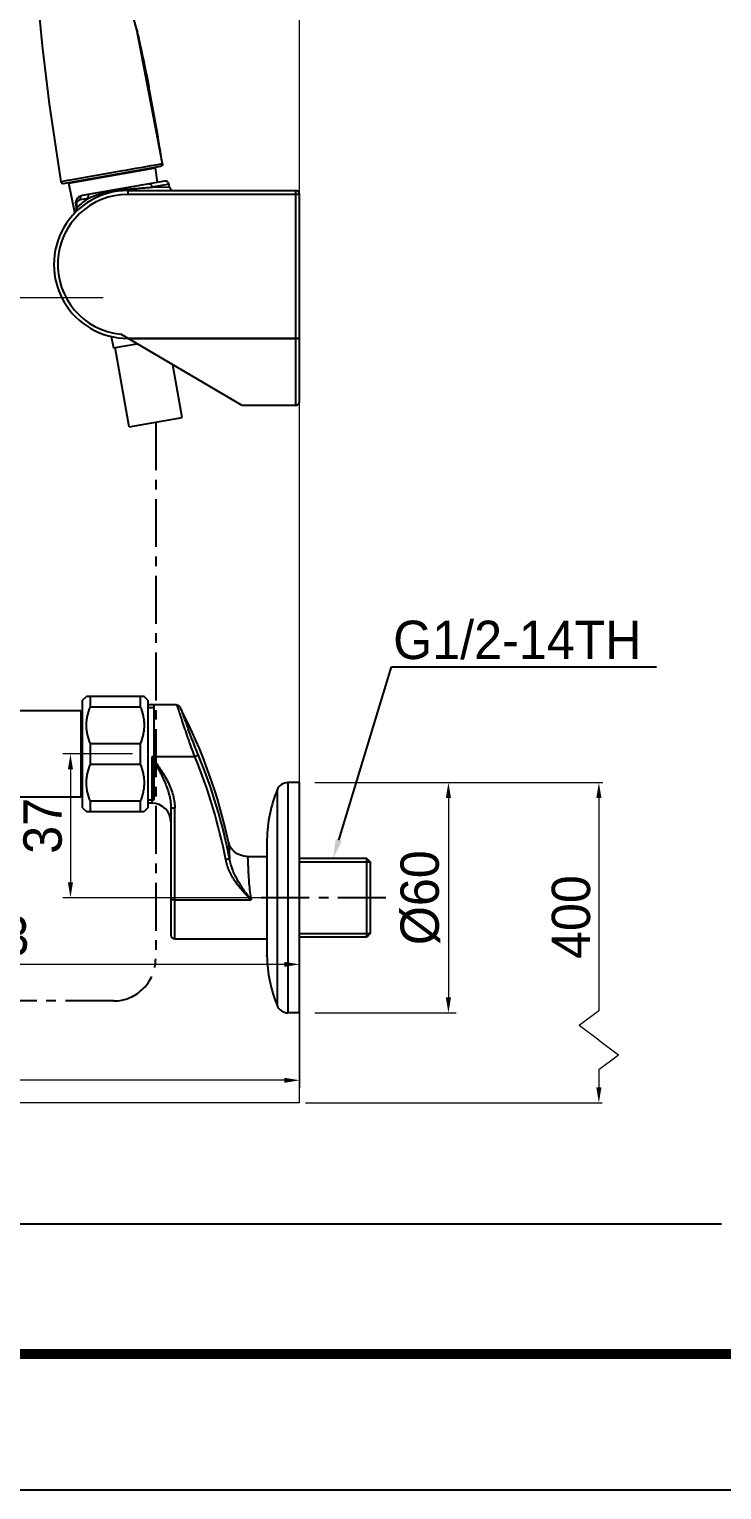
# Model space of a CAD drawing. Extents: x 912 to 2041, y 618 to 1444.
# Drawn here: x 1658.6 to 1839, y 617.7 to 998.3 of the extents above; entities that cross this region are included whole.
import ezdxf
from ezdxf import colors
from ezdxf.entities.mleader import LeaderData, LeaderLine
from ezdxf.math import Vec2, Vec3

# ---------------------------------------------------------------- set-up
doc = ezdxf.new("R2010")
doc.units = 0
doc.header["$LTSCALE"] = 10
doc.header["$MEASUREMENT"] = 0
doc.header["$PDMODE"] = 3
doc.header["$PDSIZE"] = -10
doc.linetypes.add('CENTER', pattern=[2, 1.25, -0.25, 0.25, -0.25])
doc.layers.get('0').update_dxf_attribs({"linetype": 'CONTINUOUS'})
doc.layers.get('DEFPOINTS').update_dxf_attribs({"linetype": 'CONTINUOUS'})
doc.layers.add('1_1', color=7, linetype='CONTINUOUS')
doc.layers.add('DEFAULT_1', color=7, linetype='CENTER')
doc.layers.add('치수선', color=7, linetype='CONTINUOUS', lineweight=20)
doc.styles.add('Daelim Dimension', font='H2GTRE.TTF')
doc.styles.get("Standard").update_dxf_attribs({"font": 'H2GTRE.TTF'})
doc.dimstyles.new('DEFAULT', dxfattribs={"dimscale": 2, "dimtxt": 2, "dimasz": 2, "dimexe": 0, "dimexo": 2, "dimgap": 1, "dimtad": 1, "dimdec": 1, "dimzin": 9, "dimdsep": 46, "dimtxsty": 'Daelim Dimension', "dimcen": 0.5, "dimclrd": 252, "dimclre": 252, "dimclrt": 3, "dimadec": 1, "dimazin": 0, "dimtfac": 1, "dimtdec": 1, "dimtix": 1, "dimtmove": 0, "dimatfit": 3, "dimfxl": 1, "dimtolj": 1, "dimtzin": 1, "dimlwd": 9, "dimlwe": 9, "dimarcsym": 0})

# ---------------------------------------------------------------- blocks, each defined once
blk = doc.blocks.new('*D1')
at = {"color": 5, "lineweight": 9, "ltscale": 0.5, "transparency": 16777216}
for p, q in [((1566.54, 785.44), (1566.54, 752.62)), ((1729.04, 772.59), (1729.04, 752.62)), ((1725.04, 754.62), (1570.54, 754.62))]:
    blk.add_line(p, q, dxfattribs=at)
at = {"color": 5, "ltscale": 0.5, "transparency": 16777216}
for points in [[(1570.54, 755.28), (1570.54, 753.95), (1566.54, 754.62)], [(1725.04, 755.28), (1725.04, 753.95), (1729.04, 754.62)]]:
    blk.add_solid(points, dxfattribs=at)
at = {"layer": 'DEFPOINTS', "color": 0, "ltscale": 0.5, "transparency": 16777216}
for p in [(1566.54, 789.44), (1729.04, 776.59), (1566.54, 754.62)]:
    blk.add_point(p, dxfattribs=at)
at = {"color": 7, "ltscale": 0.5, "transparency": 16777216, "insert": (1647.79, 767.08), "char_height": 10, "attachment_point": 2, "style": 'Daelim Dimension'}
blk.add_mtext('\\A1;163', dxfattribs=at)
blk = doc.blocks.new('*D2')
at = {"color": 5, "lineweight": 9, "ltscale": 0.5, "transparency": 16777216}
for p, q in [((1516.48, 789.96), (1516.48, 722.41)), ((1729.04, 763.07), (1729.04, 722.41)), ((1725.04, 724.41), (1520.48, 724.41))]:
    blk.add_line(p, q, dxfattribs=at)
at = {"color": 5, "ltscale": 0.5, "transparency": 16777216}
for points in [[(1520.48, 725.07), (1520.48, 723.74), (1516.48, 724.41)], [(1725.04, 725.07), (1725.04, 723.74), (1729.04, 724.41)]]:
    blk.add_solid(points, dxfattribs=at)
at = {"layer": 'DEFPOINTS', "color": 0, "ltscale": 0.5, "transparency": 16777216}
for p in [(1516.48, 793.96), (1729.04, 767.07), (1516.48, 724.41)]:
    blk.add_point(p, dxfattribs=at)
at = {"color": 7, "ltscale": 0.5, "transparency": 16777216, "insert": (1642.33, 736.82), "char_height": 10, "attachment_point": 2, "style": 'Daelim Dimension'}
blk.add_mtext('\\A1;213', dxfattribs=at)
blk = doc.blocks.new('*D9')
at = {"color": 5, "lineweight": 9, "ltscale": 0.5, "transparency": 16777216}
for p, q in [((1733.04, 801.99), (1769.81, 801.99)), ((1767.81, 797.99), (1767.81, 745.99)), ((1733.04, 741.99), (1769.81, 741.99))]:
    blk.add_line(p, q, dxfattribs=at)
at = {"color": 5, "ltscale": 0.5, "transparency": 16777216}
for points in [[(1767.14, 797.99), (1768.48, 797.99), (1767.81, 801.99)], [(1767.14, 745.99), (1768.48, 745.99), (1767.81, 741.99)]]:
    blk.add_solid(points, dxfattribs=at)
at = {"layer": 'DEFPOINTS', "color": 0, "ltscale": 0.5, "transparency": 16777216}
for p in [(1729.04, 801.99), (1729.04, 741.99), (1767.81, 741.99)]:
    blk.add_point(p, dxfattribs=at)
at = {"color": 7, "ltscale": 0.5, "transparency": 16777216, "insert": (1760.51, 771.99), "char_height": 10, "attachment_point": 5, "rotation": 90, "style": 'Daelim Dimension'}
blk.add_mtext('\\A1;%%C60', dxfattribs=at)
blk = doc.blocks.new('*D10')
at = {"color": 5, "lineweight": 9, "ltscale": 0.5, "transparency": 16777216}
for p, q in [((1685.54, 809.44), (1667.36, 809.44)), ((1669.36, 805.44), (1669.36, 775.99)), ((1725.04, 771.99), (1667.36, 771.99))]:
    blk.add_line(p, q, dxfattribs=at)
at = {"color": 5, "ltscale": 0.5, "transparency": 16777216}
for points in [[(1668.7, 805.44), (1670.03, 805.44), (1669.36, 809.44)], [(1668.7, 775.99), (1670.03, 775.99), (1669.36, 771.99)]]:
    blk.add_solid(points, dxfattribs=at)
at = {"layer": 'DEFPOINTS', "color": 0, "ltscale": 0.5, "transparency": 16777216}
for p in [(1689.54, 809.44), (1669.36, 771.99), (1729.04, 771.99)]:
    blk.add_point(p, dxfattribs=at)
at = {"color": 7, "ltscale": 0.5, "transparency": 16777216, "insert": (1662.16, 790.71), "char_height": 10, "attachment_point": 5, "rotation": 90, "style": 'Daelim Dimension'}
blk.add_mtext('\\A1;37', dxfattribs=at)

msp = doc.modelspace()

# ---------------------------------------------------------------- linework, layer by layer
at = {"color": 7, "linetype": 'Continuous'}
for p, q in [((1668.9, 958.21), (1691.54, 962.2)), ((1691.32, 962.36), (1691.54, 962.2)), ((1692.07, 958.43), (1691.54, 962.2)), ((1669.06, 958.43), (1668.9, 958.21)), ((1670.53, 950.58), (1668.9, 958.21)), ((1693.88, 958.75), (1672.4, 954.96)), ((1684.31, 956.28), (1728.04, 956.28)), ((1695.19, 957.11), (1695.04, 957.94)), ((1670.74, 952.63), (1670.87, 951.85)), ((1729.04, 901.28), (1729.04, 955.28)), ((1670.31, 950.27), (1670.31, 950.27)), ((1680, 918.26), (1680.53, 915.27)), ((1714.07, 900.28), (1682.44, 918.83)), ((1680.53, 915.27), (1686.67, 916.35)), ((1684.67, 894.67), (1681.02, 915.35)), ((1698.46, 897.1), (1696.03, 910.86)), ((1728.04, 900.28), (1714.07, 900.28)), ((1684.67, 894.67), (1698.46, 897.1)), ((1672.54, 823.44), (1673.54, 824.44)), ((1672.54, 795.44), (1672.54, 823.44)), ((1688.54, 824.44), (1673.54, 824.44)), ((1674.54, 821.76), (1674.54, 824.44)), ((1687.54, 824.44), (1687.54, 821.76)), ((1689.54, 823.44), (1688.54, 824.44)), ((1689.54, 823.44), (1689.54, 795.44)), ((1696.93, 822.24), (1689.54, 822.24)), ((1691.04, 822.24), (1691.04, 797.38)), ((1672.04, 820.69), (1655.91, 820.69)), ((1672.04, 820.69), (1672.04, 798.19)), ((1672.54, 819.94), (1672.04, 819.94)), ((1674.54, 821.76), (1687.54, 821.76)), ((1674.54, 806.76), (1674.54, 812.11)), ((1687.54, 812.11), (1674.54, 812.11)), ((1687.54, 812.11), (1687.54, 806.76)), ((1674.54, 806.76), (1687.54, 806.76)), ((1729.04, 801.99), (1725.99, 801.99)), ((1729.04, 741.99), (1729.04, 801.99)), ((1672.04, 798.19), (1654.02, 798.19)), ((1672.54, 798.94), (1672.04, 798.94)), ((1674.54, 794.44), (1674.54, 797.11)), ((1687.54, 797.11), (1674.54, 797.11)), ((1687.54, 797.11), (1687.54, 794.44)), ((1690.54, 796.64), (1689.54, 796.64)), ((1672.54, 795.44), (1673.54, 794.44)), ((1673.54, 794.44), (1688.54, 794.44)), ((1689.54, 795.44), (1688.54, 794.44)), ((1695.54, 795.48), (1695.54, 762.24)), ((1720.54, 787.13), (1720.54, 787.04)), ((1720.54, 787.04), (1720.54, 756.93)), ((1715.32, 782.74), (1720.54, 782.74)), ((1746.54, 782.24), (1729.04, 782.24)), ((1746.54, 761.74), (1746.54, 782.24)), ((1747.54, 781.24), (1746.54, 782.24)), ((1747.54, 762.67), (1747.54, 781.3)), ((1746.54, 761.74), (1729.04, 761.74)), ((1747.54, 762.74), (1746.54, 761.74)), ((1696.54, 761.24), (1720.54, 761.24)), ((1720.54, 756.84), (1720.54, 756.93)), ((1729.04, 741.99), (1725.99, 741.99))]:
    msp.add_line(p, q, dxfattribs=at)
at = {"color": 9, "linetype": 'Continuous'}
for p, q in [((1684.31, 956.28), (1684.31, 955.28)), ((1695.04, 957.94), (1690.64, 957.16)), ((1695.19, 957.11), (1690.64, 957.16)), ((1728.04, 900.28), (1728.04, 956.28)), ((1670.74, 952.63), (1671, 952.68)), ((1670.87, 951.85), (1671.14, 951.9)), ((1671.14, 951.9), (1671, 952.68)), ((1673.96, 954.22), (1671.93, 953.86)), ((1729.04, 955.28), (1684.31, 955.28)), ((1684.13, 917.84), (1729.04, 917.84)), ((1728.04, 917.63), (1684.49, 917.63)), ((1698.05, 821.39), (1698.05, 821.4)), ((1698.05, 821.39), (1698.05, 821.4)), ((1690.54, 808.73), (1690.54, 796.64)), ((1701.77, 808.73), (1690.54, 808.73)), ((1723.21, 800.12), (1723.21, 743.85)), ((1725.99, 801.99), (1725.99, 741.99)), ((1696.54, 761.24), (1696.54, 795.43)), ((1720.54, 787.13), (1720.54, 756.84)), ((1696.54, 771.4), (1716.39, 771.4))]:
    msp.add_line(p, q, dxfattribs=at)
at = {"color": 5, "lineweight": 9, "ltscale": 0.5}
for p, q in [((1677.85, 928.28), (1464.61, 928.28)), ((1752.04, 801.99), (1808, 801.98)), ((1807, 797.98), (1807, 742.55)), ((1807, 742.55), (1801.9, 738.71)), ((1807, 734.88), (1801.9, 738.71)), ((1807, 734.88), (1812.11, 731.04)), ((1807, 727.2), (1812.11, 731.04)), ((1807, 727.2), (1807, 722.53)), ((1730.62, 718.55), (1807.87, 718.55))]:
    msp.add_line(p, q, dxfattribs=at)
at = {"color": 2, "linetype": 'Continuous'}
for p, q in [((1691.04, 821.5), (1689.54, 821.5)), ((1691.04, 797.38), (1689.54, 797.38)), ((1729.04, 781.3), (1747.54, 781.3)), ((1729.04, 762.67), (1747.54, 762.67))]:
    msp.add_line(p, q, dxfattribs=at)
at = {"color": 5}
msp.add_line((930.31, 686.97), (1838.9, 686.97), dxfattribs=at)
at = {"ltscale": 0.5}
msp.add_lwpolyline([(912.17, 617.69), (2040.57, 617.69), (2040.57, 1444.49), (912.17, 1444.49)], close=True, dxfattribs=at)
at = {"color": 5, "linetype": 'ByBlock', "lineweight": 200, "const_width": 2.6}
msp.add_lwpolyline([(930.31, 653.09), (2022.31, 653.09), (2022.31, 1425.29), (930.31, 1425.29)], close=True, dxfattribs=at)
at = {"color": 7, "linetype": 'Continuous'}
for points in [[(1695.19, 957.11), (1695.23, 956.94), (1695.38, 956.67), (1695.6, 956.46), (1695.87, 956.32), (1696.17, 956.28)], [(1670.87, 951.85), (1670.89, 951.68), (1670.86, 951.41), (1670.79, 951.12), (1670.67, 950.83), (1670.51, 950.55), (1670.32, 950.27), (1670.18, 950.11)], [(1672.4, 954.96), (1671.99, 954.85), (1671.53, 954.6), (1671.17, 954.27), (1670.91, 953.87), (1670.75, 953.43), (1670.7, 952.96), (1670.74, 952.63)], [(1696.93, 822.24), (1697.05, 822.23), (1697.37, 822.14), (1697.61, 821.98), (1697.78, 821.82), (1697.89, 821.67), (1697.98, 821.53), (1698.05, 821.4)], [(1715.32, 782.74), (1714.56, 782.79), (1713.62, 783.04), (1712.79, 783.43), (1712.08, 783.94), (1711.52, 784.51), (1711.09, 785.11), (1710.8, 785.68), (1710.63, 786.14), (1710.55, 786.44), (1710.54, 786.47)]]:
    msp.add_lwpolyline(points, dxfattribs=at)
for centre, radius, start, end in [((1684.31, 937.01), 19.27, 89.9985, 270), ((1694.06, 957.76), 1, 10, 100), ((1728.04, 955.28), 1, 0, 90), ((1728.04, 901.28), 1, 270, 0), ((1573.07, 756.99), 140.59, 12.102, 27.2649), ((1756.61, 786.49), 36.07, 157.792, 178.9776), ((1725.99, 798.99), 3, 90, 157.792), ((1690.54, 791.64), 5, 0, 90), ((1696.54, 762.24), 1, 180, 270), ((1756.61, 757.49), 36.07, 181.0224, 202.208), ((1725.99, 744.99), 3, 202.208, 270)]:
    msp.add_arc(centre, radius, start, end, dxfattribs=at)
at = {"color": 9, "linetype": 'Continuous'}
for centre, radius, start, end in [((1684.31, 937.01), 18.27, 90, 264.1324), ((1684.26, 938.83), 18.52, 123.7941, 135.1074), ((1574.15, 755.93), 138.11, 10.8328, 22.4771), ((1574.18, 755.97), 139.08, 10.8394, 22.4845)]:
    msp.add_arc(centre, radius, start, end, dxfattribs=at)
for points, knots in [([(1684.14, 956.63), (1683.69, 956.6), (1682.8, 956.51), (1681.45, 956.32), (1680.1, 956.08), (1678.78, 955.78), (1677.5, 955.44), (1676.47, 955.13), (1675.67, 954.86), (1674.9, 954.58), (1674.33, 954.36), (1673.96, 954.22)], [0, 0, 0, 0, 0.127197, 0.257223, 0.38816, 0.517612, 0.643961, 0.76647, 0.826241, 0.885047, 1, 1, 1, 1]), ([(1683.79, 956.97), (1683.81, 956.97), (1683.88, 956.96), (1683.97, 956.89), (1684.06, 956.78), (1684.11, 956.69), (1684.14, 956.63)], [0, 0, 0, 0, 0.155108, 0.362119, 0.645368, 1, 1, 1, 1]), ([(1684.14, 956.63), (1684.73, 956.68), (1685.88, 956.77), (1687.57, 956.91), (1689.14, 957.04), (1690.16, 957.12), (1690.64, 957.16)], [0, 0, 0, 0, 0.272582, 0.532857, 0.776692, 1, 1, 1, 1]), ([(1684.31, 956.28), (1684.29, 956.28), (1684.27, 956.29), (1684.24, 956.33), (1684.2, 956.39), (1684.17, 956.49), (1684.15, 956.58), (1684.14, 956.63)], [0, 0, 0, 0, 0.122667, 0.209153, 0.318552, 0.613128, 1, 1, 1, 1]), ([(1689.79, 958.03), (1689.83, 958.03), (1689.92, 958.04), (1690.06, 958), (1690.2, 957.93), (1690.33, 957.82), (1690.44, 957.68), (1690.56, 957.46), (1690.62, 957.28), (1690.64, 957.16)], [0, 0, 0, 0, 0.094548, 0.198283, 0.313916, 0.441321, 0.578653, 0.721342, 1, 1, 1, 1]), ([(1670.18, 950.11), (1670.3, 950.24), (1670.52, 950.51), (1670.81, 950.95), (1671, 951.34), (1671.11, 951.66), (1671.13, 951.82), (1671.14, 951.9)], [0, 0, 0, 0, 0.256655, 0.513929, 0.765621, 0.886229, 1, 1, 1, 1]), ([(1671, 952.68), (1670.97, 952.82), (1670.99, 953.12), (1671.19, 953.5), (1671.53, 953.75), (1671.79, 953.84), (1671.93, 953.86)], [0, 0, 0, 0, 0.262465, 0.510882, 0.752507, 1, 1, 1, 1]), ([(1672.4, 954.96), (1672.35, 954.95), (1672.26, 954.92), (1672.14, 954.83), (1672.04, 954.69), (1671.94, 954.48), (1671.89, 954.2), (1671.91, 953.97), (1671.93, 953.86)], [0, 0, 0, 0, 0.105792, 0.219652, 0.343853, 0.47671, 0.74934, 1, 1, 1, 1]), ([(1674.28, 955.29), (1674.25, 955.29), (1674.19, 955.26), (1674.1, 955.19), (1674.03, 955.08), (1673.97, 954.94), (1673.94, 954.77), (1673.92, 954.53), (1673.94, 954.34), (1673.96, 954.22)], [0, 0, 0, 0, 0.077444, 0.166836, 0.274071, 0.400089, 0.542618, 0.695235, 1, 1, 1, 1]), ([(1729.04, 917.84), (1729.04, 917.83), (1729.02, 917.8), (1728.99, 917.78), (1728.94, 917.75), (1728.86, 917.72), (1728.74, 917.69), (1728.59, 917.67), (1728.42, 917.65), (1728.23, 917.64), (1728.1, 917.63), (1728.04, 917.63)], [0, 0, 0, 0, 0.043041, 0.072668, 0.109171, 0.203583, 0.325544, 0.471607, 0.636641, 0.81495, 1, 1, 1, 1]), ([(1701.77, 808.73), (1701.46, 809.57), (1700.84, 811.22), (1699.98, 813.65), (1699.2, 815.94), (1698.62, 817.71), (1698.21, 818.98), (1697.94, 819.79), (1697.7, 820.51), (1697.49, 821.1), (1697.31, 821.57), (1697.16, 821.92), (1697.05, 822.12), (1696.98, 822.21), (1696.94, 822.24), (1696.93, 822.24)], [0, 0, 0, 0, 0.186272, 0.367881, 0.538129, 0.690125, 0.75719, 0.817266, 0.869658, 0.913754, 0.949047, 0.975158, 0.991913, 0.996896, 1, 1, 1, 1]), ([(1702.69, 809.16), (1702.14, 810.48), (1701.36, 812.45), (1700.4, 815.02), (1699.77, 816.78), (1699.22, 818.33), (1698.76, 819.63), (1698.39, 820.63), (1698.16, 821.18), (1698.05, 821.39)], [0, 0, 0, 0, 0.329417, 0.485256, 0.629065, 0.756295, 0.862759, 0.944891, 1, 1, 1, 1]), ([(1690.54, 808.74), (1691.11, 807.68), (1692.27, 805.59), (1693.87, 802.38), (1695.13, 799.04), (1695.54, 796.67), (1695.54, 795.48)], [0, 0, 0, 0, 0.251469, 0.501887, 0.751296, 1, 1, 1, 1]), ([(1690.54, 808.73), (1691.26, 807.73), (1692.69, 805.72), (1694.64, 802.55), (1696.11, 799.13), (1696.54, 796.66), (1696.54, 795.43)], [0, 0, 0, 0, 0.250325, 0.50055, 0.750526, 1, 1, 1, 1]), ([(1702.69, 809.16), (1702.65, 809.13), (1702.55, 809.08), (1702.35, 808.98), (1702.08, 808.86), (1701.88, 808.78), (1701.77, 808.73)], [0, 0, 0, 0, 0.124651, 0.352668, 0.656744, 1, 1, 1, 1]), ([(1695.54, 795.48), (1695.54, 795.48), (1695.57, 795.47), (1695.62, 795.46), (1695.72, 795.45), (1695.84, 795.44), (1695.99, 795.44), (1696.22, 795.43), (1696.41, 795.43), (1696.54, 795.43)], [0, 0, 0, 0, 0.021897, 0.079441, 0.171892, 0.295979, 0.446915, 0.619037, 1, 1, 1, 1]), ([(1710.54, 786.47), (1710.56, 786.38), (1710.59, 786.19), (1710.64, 785.68), (1710.68, 784.83), (1710.73, 783.58), (1710.76, 782.64), (1710.78, 782.12)], [0, 0, 0, 0, 0.057729, 0.136213, 0.353114, 0.644034, 1, 1, 1, 1]), ([(1710.78, 782.12), (1710.74, 782.1), (1710.63, 782.07), (1710.42, 782.02), (1710.13, 781.95), (1709.92, 781.91), (1709.81, 781.89)], [0, 0, 0, 0, 0.117912, 0.344116, 0.650891, 1, 1, 1, 1]), ([(1716.39, 771.4), (1714.93, 772.89), (1712.8, 775.23), (1710.68, 778.86), (1710, 780.86), (1709.81, 781.89)], [0, 0, 0, 0, 0.500073, 0.750168, 1, 1, 1, 1]), ([(1716.39, 771.4), (1715.78, 772.21), (1714.58, 773.86), (1712.94, 776.43), (1711.56, 779.16), (1710.95, 781.12), (1710.78, 782.12)], [0, 0, 0, 0, 0.250189, 0.500366, 0.750306, 1, 1, 1, 1]), ([(1715.32, 782.74), (1715.35, 782.74), (1715.4, 782.68), (1715.43, 782.6), (1715.47, 782.46), (1715.51, 782.2), (1715.56, 781.63), (1715.6, 780.67), (1715.64, 779.26), (1715.72, 777.55), (1715.85, 775.61), (1716.07, 773.53), (1716.27, 772.11), (1716.39, 771.4)], [0, 0, 0, 0, 0.007923, 0.014566, 0.023383, 0.047807, 0.081336, 0.174628, 0.29974, 0.451517, 0.623662, 0.80903, 1, 1, 1, 1]), ([(1696.54, 771.4), (1696.41, 771.4), (1696.22, 771.4), (1695.99, 771.41), (1695.84, 771.41), (1695.72, 771.42), (1695.62, 771.43), (1695.57, 771.44), (1695.54, 771.44), (1695.54, 771.45)], [0, 0, 0, 0, 0.38096, 0.553079, 0.704014, 0.8281, 0.92055, 0.978096, 1, 1, 1, 1])]:
    msp.add_open_spline(points, degree=3, knots=knots, dxfattribs=at)
at = {"color": 7, "linetype": 'Continuous'}
for points in [[(1674.54, 812.11), (1674.23, 812.88), (1673.85, 814.07), (1673.58, 815.7), (1673.52, 816.94), (1673.58, 818.17), (1673.85, 819.8), (1674.23, 820.99), (1674.54, 821.76)], [(1687.54, 821.76), (1687.85, 820.99), (1688.23, 819.8), (1688.49, 818.17), (1688.56, 816.94), (1688.49, 815.7), (1688.23, 814.07), (1687.85, 812.88), (1687.54, 812.11)], [(1674.54, 797.11), (1674.23, 797.88), (1673.85, 799.07), (1673.58, 800.7), (1673.52, 801.94), (1673.58, 803.17), (1673.85, 804.8), (1674.23, 805.99), (1674.54, 806.76)], [(1687.54, 806.76), (1687.85, 805.99), (1688.23, 804.8), (1688.49, 803.17), (1688.56, 801.94), (1688.49, 800.7), (1688.23, 799.07), (1687.85, 797.88), (1687.54, 797.11)]]:
    msp.add_open_spline(points, degree=3, knots=[0, 0, 0, 0, 0.251076, 0.375714, 0.5, 0.624286, 0.748924, 1, 1, 1, 1], dxfattribs=at)
at = {"color": 5, "ltscale": 0.5}
for points in [[(1806.34, 797.98), (1807.67, 797.98), (1807, 801.98)], [(1806.34, 722.53), (1807.67, 722.53), (1807, 718.53)]]:
    msp.add_solid(points, dxfattribs=at)
at = {"layer": '1_1', "color": 9, "linetype": 'Continuous'}
for p, q in [((1686.58, 998.32), (1686.62, 998.14)), ((1686.58, 998.32), (1686.62, 998.14)), ((1693.31, 963.21), (1691.6, 962.91)), ((1693.31, 963.21), (1693.31, 963.21)), ((1668.58, 958.86), (1666.91, 958.57)), ((1666.91, 958.57), (1666.91, 958.57)), ((1668.77, 958.89), (1668.54, 958.85)), ((1669.26, 958.98), (1668.77, 958.89))]:
    msp.add_line(p, q, dxfattribs=at)
at = {"layer": '1_1', "color": 7, "linetype": 'Continuous'}
for p, q in [((1693.31, 963.21), (1693.31, 963.21)), ((1667.49, 958.15), (1692.9, 962.64))]:
    msp.add_line(p, q, dxfattribs=at)
at = {"layer": '1_1', "color": 6, "linetype": 'Continuous'}
msp.add_line((1667.49, 958.15), (1667.49, 958.15), dxfattribs=at)
at = {"layer": '1_1', "color": 7, "linetype": 'Continuous'}
for points in [[(1693.31, 963.21), (1686.61, 998.19), (1677.8, 1030.46), (1666.71, 1061.42)], [(1666.91, 958.57), (1663.89, 978.87), (1662.08, 993.96), (1660.98, 1005.71), (1660.21, 1015.21)], [(1666.91, 958.57), (1666.93, 958.5), (1666.98, 958.38), (1667.07, 958.28), (1667.18, 958.2), (1667.33, 958.15), (1667.49, 958.15)]]:
    msp.add_lwpolyline(points, dxfattribs=at)
at = {"layer": '1_1', "color": 9, "linetype": 'Continuous'}
for points, knots in [([(1686.62, 998.14), (1686.91, 996.92), (1688.02, 992.01), (1689.05, 987.08), (1689.77, 983.37)], [0, 0, 0, 0, 0.249526, 1, 1, 1, 1]), ([(1693.31, 963.21), (1693.04, 964.9), (1691.96, 971.63), (1690.75, 978.35), (1689.77, 983.37)], [0, 0, 0, 0, 0.251055, 1, 1, 1, 1]), ([(1691.6, 962.91), (1688.07, 962.3), (1680.63, 960.99), (1673.18, 959.67), (1669.26, 958.98)], [0, 0, 0, 0, 0.473878, 1, 1, 1, 1])]:
    msp.add_open_spline(points, degree=3, knots=knots, dxfattribs=at)
at = {"layer": '1_1', "color": 7, "linetype": 'Continuous'}
msp.add_open_spline([(1693.31, 963.21), (1693.33, 963.08), (1693.27, 962.81), (1693.03, 962.66), (1692.9, 962.64)], degree=3, knots=[0, 0, 0, 0, 0.499988, 1, 1, 1, 1], dxfattribs=at)
at = {"layer": 'DEFAULT_1', "color": 1, "linetype": 'CENTER'}
for p, q in [((1691.56, 895.89), (1691.56, 756.08)), ((1751.54, 771.99), (1716.04, 771.99)), ((1680.56, 745.08), (1577.54, 745.08))]:
    msp.add_line(p, q, dxfattribs=at)
msp.add_arc((1680.56, 756.08), 11, 270, 0, dxfattribs=at)
at = {"layer": '치수선'}
for q in [(1729.04, 1154.82), (1014.97, 718.55)]:
    msp.add_line((1729.04, 718.55), q, dxfattribs=at)

# ---------------------------------------------------------------- texts
at = {"color": 7, "ltscale": 0.5, "insert": (1799.79, 766.94), "char_height": 10, "attachment_point": 5, "rotation": 90, "style": 'Daelim Dimension'}
msp.add_mtext('\\A1;400', dxfattribs=at)

# ---------------------------------------------------------------- dimensions: what is measured, and where the dimension line sits
at = {"color": 5, "ltscale": 0.5}
dim = msp.add_linear_dim(base=(1669.36, 771.99), p1=(1689.54, 809.44), p2=(1729.04, 771.99), angle=90, dimstyle='DEFAULT', override={"dimtxt": 5, "dimexe": 1, "dimdec": 0, "dimclrd": 5, "dimclre": 5, "dimclrt": 7}, dxfattribs=at)
dim.commit()
dim.dimension.update_dxf_attribs({"geometry": '*D10', "text_midpoint": (1662.16, 790.71)})
dim = msp.add_linear_dim(base=(1767.81, 741.99), p1=(1729.04, 801.99), p2=(1729.04, 741.99), angle=90, text='%%C<>', dimstyle='DEFAULT', override={"dimtxt": 5, "dimexe": 1, "dimdec": 0, "dimclrd": 5, "dimclre": 5, "dimclrt": 7}, dxfattribs=at)
dim.commit()
dim.dimension.update_dxf_attribs({"geometry": '*D9', "text_midpoint": (1760.51, 771.99)})
for base, p1, p2, picture, middle in [((1516.48, 724.41), (1729.04, 767.07), (1516.48, 793.96), '*D2', (1642.33, 724.41)), ((1566.5378517, 754.61778437), (1729.0378517, 776.58983541), (1566.5378517, 789.43508962), '*D1', (1647.7878517, 754.61778437))]:
    dim = msp.add_linear_dim(base=base, p1=p1, p2=p2, angle=180, dimstyle='DEFAULT', override={"dimtxt": 5, "dimexe": 1, "dimdec": 0, "dimclrd": 5, "dimclre": 5, "dimclrt": 7}, dxfattribs=at)
    dim.commit()
    dim.dimension.update_dxf_attribs({"geometry": picture, "text_midpoint": middle, "dimtype": 160})

# ---------------------------------------------------------------- leaders
at = {"ltscale": 0.5}
ml = msp.add_multileader_mtext('Standard', dxfattribs=at)
ml.set_content('G1/2-14TH', color=256)
ml.set_leader_properties(color=5)
ml.build(insert=Vec2(0, 0))
ml.multileader.update_dxf_attribs({"text_left_attachment_type": 6, "text_right_attachment_type": 6, "dogleg_length": 0.36, "arrow_head_size": 5})
ctx = ml.context
ctx.base_point, ctx.char_height, ctx.arrow_head_size, ctx.landing_gap_size, ctx.plane_origin = Vec3(1753.33, 832.18), 10, 5, 0.09, Vec3(1737.79, 778.74)
ctx.left_attachment, ctx.right_attachment = 6, 6
notes = []
notes.append((ctx, [(0, (1, 1, 0), (1752.97, 832.18), (1, 0), 0.36, [(0, [(1737.79, 782.24)], 0, [])])]))
ctx.mtext.insert, ctx.mtext.flow_direction = Vec3(1753.42, 844.18), 5
for ctx, leaders in notes:
    for number, flags, end, landing, length, lines in leaders:
        leader = LeaderData()
        leader.index, (leader.has_last_leader_line, leader.has_dogleg_vector, leader.attachment_direction) = number, flags
        leader.last_leader_point, leader.dogleg_vector, leader.dogleg_length = Vec3(end), Vec3(landing), length
        for number, points, colour, breaks in lines:
            line = LeaderLine()
            line.index, line.vertices, line.color, line.breaks = number, Vec3.list(points), colors.encode_raw_color(colour), breaks
            leader.lines.append(line)
        ctx.leaders.append(leader)

doc.saveas('drawing.dxf')
